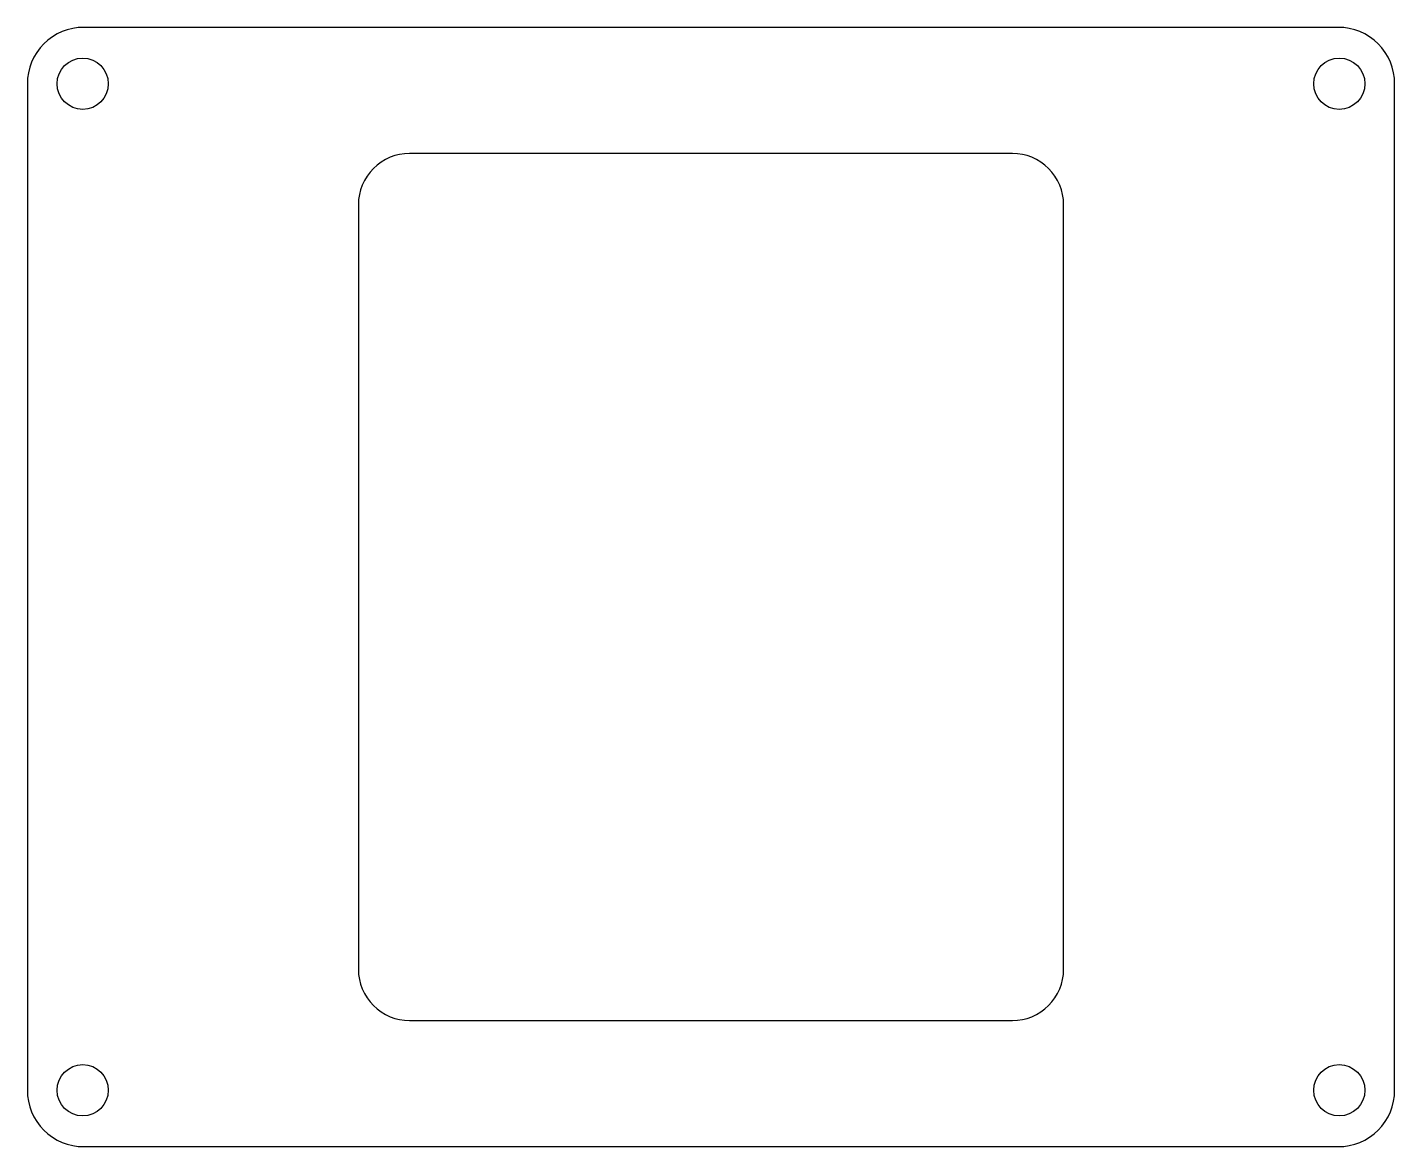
# Model space of a CAD drawing. Header units: millimetres. Extents: x -33.3 to 33.4, y -27.3 to 27.3.
import ezdxf

# ---------------------------------------------------------------- set-up
doc = ezdxf.new("R2010")
doc.units = ezdxf.units.MM
doc.layers.get('0').update_dxf_attribs({"linetype": 'CONTINUOUS'})

msp = doc.modelspace()

# ---------------------------------------------------------------- linework, layer by layer
for points in [[(-33.35, -24.55, 0.414214), (-30.6, -27.3), (30.6, -27.3, 0.414214), (33.35, -24.55), (33.35, 24.55, 0.414214), (30.6, 27.3), (-30.6, 27.3, 0.414214), (-33.35, 24.55)], [(-14.7, 21.15, 0.414214), (-17.2, 18.65), (-17.2, -18.65, 0.414214), (-14.7, -21.15), (14.7, -21.15, 0.414214), (17.2, -18.65), (17.2, 18.65, 0.414214), (14.7, 21.15)]]:
    msp.add_lwpolyline(points, format="xyb", close=True)
for centre in [(-30.65, 24.55), (30.65, 24.55), (-30.65, -24.55), (30.65, -24.55)]:
    msp.add_circle(centre, 1.25)

doc.saveas('drawing.dxf')
